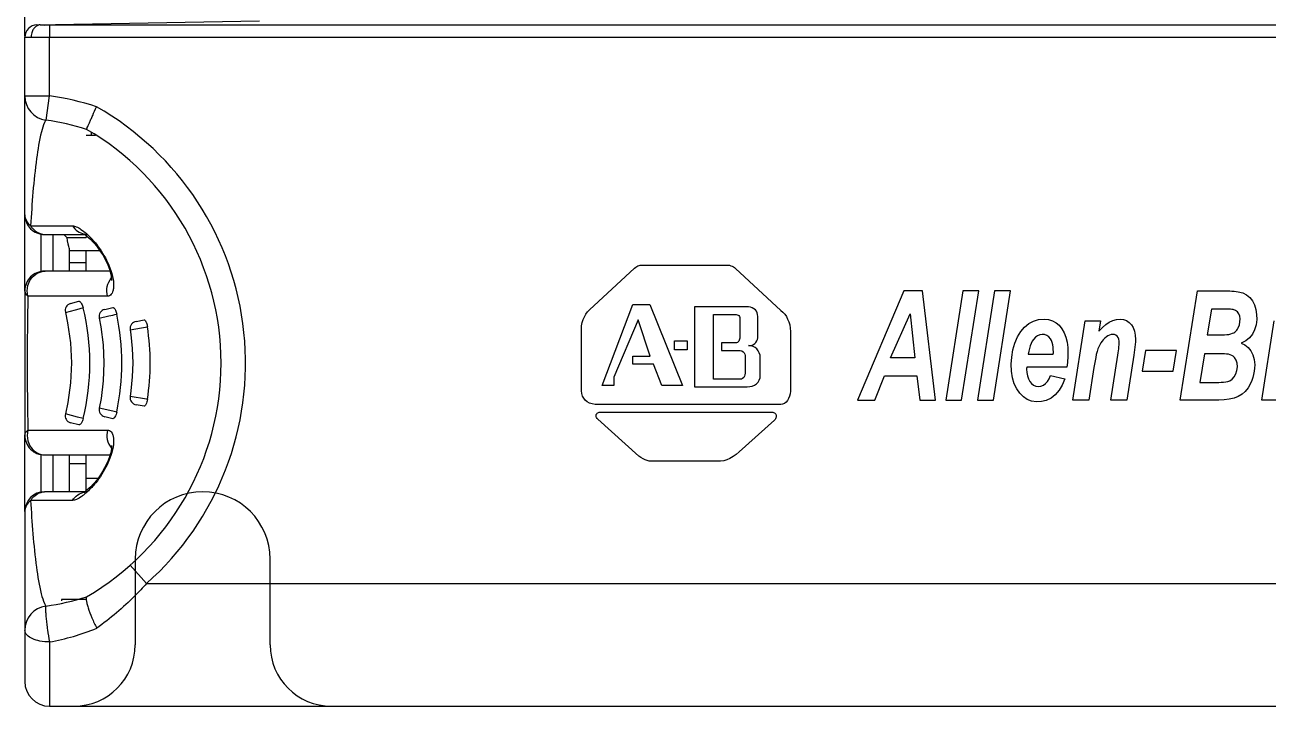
# Model space of a CAD drawing. Header units: inches. Extents: x 0.1 to 89.7, y 0.1 to 57.6.
# Drawn here: x 12.857 to 14.785, y 14.429 to 15.486 of the extents above; entities that cross this region are included whole.
import ezdxf
from ezdxf.enums import TextEntityAlignment as Align

# ---------------------------------------------------------------- set-up
doc = ezdxf.new("R2010")
doc.units = ezdxf.units.IN
doc.header["$MEASUREMENT"] = 0
doc.linetypes.add('DASHED', pattern=[0.75, 0.5, -0.25])
doc.layers.add('DASHED', color=4, linetype='DASHED')
doc.layers.add('PSYMS', color=7, linetype='Continuous')
doc.styles.add('WD', font='romans.shx', dxfattribs={"height": 0.185})

# ---------------------------------------------------------------- blocks, each defined once
blk = doc.blocks.new('HDR1_PF525_FRB')
at = {"color": 7, "linetype": 'Continuous'}
for p, q in [((0.003, 1.0605), (0.003, 1.125)), ((0.0221, 1.0783), (0.375, 1.0848)), ((0.0418, 1.0783), (0.0418, 1.0588)), ((0.0418, 1.0783), (2.8191, 1.0783)), ((0.003, 1.0589), (0.0086, 1.0589)), ((0.003, 0.777), (0.003, 1.0589)), ((0.0418, 0.9658), (0.0418, 1.0588)), ((0.0418, 1.0588), (2.8191, 1.0588)), ((0.003, 0.9658), (0.0418, 0.9658)), ((0.0365, 0.9273), (0.0418, 0.9658)), ((0.1079, 0.908), (0.1079, 0.9033)), ((0.1002, 0.9033), (0.1152, 0.9033)), ((0.1181, 0.9015), (0.1181, 0.9013)), ((0.003, 0.6565), (0.003, 0.777)), ((0.0121, 0.7596), (0.0785, 0.7596)), ((0.0288, 0.687), (0.0288, 0.7464)), ((0.0341, 0.7459), (0.098, 0.7459)), ((0.0481, 0.6876), (0.0481, 0.7459)), ((0.0649, 0.7459), (0.0695, 0.7413)), ((0.0695, 0.7413), (0.1002, 0.7413)), ((0.1002, 0.7443), (0.1002, 0.7413)), ((0.073, 0.7243), (0.073, 0.6876)), ((0.073, 0.7206), (0.1217, 0.7206)), ((0.1002, 0.6876), (0.1002, 0.7206)), ((0.073, 0.7012), (0.1002, 0.7012)), ((0.8981, 0.6265), (0.9697, 0.6926)), ((0.9803, 0.6973), (1.1175, 0.6973)), ((1.1297, 0.6921), (1.2014, 0.625)), ((0.138, 0.6876), (0.0341, 0.6876)), ((0.003, 0.6565), (0.003, 0.4271)), ((1.3964, 0.6563), (1.3231, 0.4832)), ((1.4259, 0.6563), (1.3964, 0.6563)), ((1.447, 0.4832), (1.4259, 0.6563)), ((1.49, 0.6563), (1.4629, 0.4832)), ((1.4882, 0.4832), (1.5152, 0.6563)), ((1.5152, 0.6563), (1.49, 0.6563)), ((1.5402, 0.6563), (1.5131, 0.4832)), ((1.5385, 0.4832), (1.5655, 0.6563)), ((1.5655, 0.6563), (1.5402, 0.6563)), ((1.8349, 0.4832), (1.862, 0.6563)), ((1.862, 0.6563), (1.9063, 0.6563)), ((0.1341, 0.648), (0.0079, 0.648)), ((0.0754, 0.6363), (0.0883, 0.6399)), ((0.9181, 0.506), (0.9671, 0.6345)), ((0.9671, 0.6345), (0.9936, 0.6345)), ((0.9936, 0.6345), (1.0457, 0.506)), ((1.0647, 0.6308), (1.0647, 0.504)), ((1.1501, 0.6308), (1.0647, 0.6308)), ((0.0672, 0.6223), (0.0832, 0.6265)), ((0.0832, 0.6265), (0.0893, 0.628)), ((0.0893, 0.628), (0.0924, 0.6288)), ((0.0924, 0.6288), (0.0953, 0.6296)), ((0.1209, 0.6131), (0.1363, 0.6166)), ((0.1295, 0.6269), (0.1422, 0.63)), ((0.1363, 0.6166), (0.1425, 0.618)), ((0.1425, 0.618), (0.1455, 0.6187)), ((0.1455, 0.6187), (0.1486, 0.6194)), ((1.0948, 0.5162), (1.0948, 0.6187)), ((1.0948, 0.6187), (1.1306, 0.6187)), ((1.1367, 0.6125), (1.1367, 0.5832)), ((1.1648, 0.582), (1.1648, 0.6157)), ((1.3753, 0.5503), (1.4066, 0.6199)), ((1.4066, 0.6199), (1.4141, 0.5503)), ((1.8841, 0.6274), (1.8777, 0.5864)), ((0.17, 0.5948), (0.1879, 0.5978)), ((0.1794, 0.608), (0.1919, 0.6103)), ((0.1879, 0.5978), (0.1942, 0.5988)), ((0.1942, 0.5988), (0.1973, 0.5993)), ((0.8857, 0.4979), (0.8857, 0.6009)), ((0.9755, 0.6102), (0.9367, 0.5193)), ((0.9945, 0.5528), (0.9755, 0.6102)), ((1.2169, 0.5918), (1.2169, 0.4972)), ((1.6645, 0.4832), (1.6841, 0.6086)), ((1.6841, 0.6086), (1.7082, 0.6086)), ((1.7082, 0.6086), (1.7057, 0.5923)), ((1.9641, 0.4832), (1.9838, 0.6086)), ((1.0332, 0.5626), (1.0332, 0.577)), ((1.0332, 0.577), (1.053, 0.577)), ((1.053, 0.577), (1.053, 0.5626)), ((1.1076, 0.5737), (1.1076, 0.562)), ((1.1299, 0.5737), (1.1076, 0.5737)), ((1.8777, 0.5864), (1.898, 0.5864)), ((0.9671, 0.54), (0.9671, 0.5528)), ((0.9671, 0.5528), (0.9945, 0.5528)), ((1.053, 0.5626), (1.0332, 0.5626)), ((1.1076, 0.562), (1.1347, 0.562)), ((1.1448, 0.5537), (1.1448, 0.5256)), ((1.5939, 0.556), (1.6335, 0.556)), ((1.7246, 0.4832), (1.7357, 0.5544)), ((1.761, 0.5542), (1.7499, 0.4832)), ((1.7795, 0.562), (1.7744, 0.5292)), ((1.8287, 0.562), (1.7795, 0.562)), ((1.8236, 0.5292), (1.8287, 0.562)), ((1.873, 0.5563), (1.8659, 0.5111)), ((1.9048, 0.5563), (1.873, 0.5563)), ((0.9998, 0.54), (0.9671, 0.54)), ((1.0131, 0.506), (0.9998, 0.54)), ((1.1689, 0.5223), (1.1689, 0.5499)), ((1.4141, 0.5503), (1.3753, 0.5503)), ((1.6549, 0.5354), (1.5913, 0.5354)), ((1.6979, 0.5347), (1.6899, 0.4832)), ((0.9367, 0.5193), (0.9367, 0.506)), ((1.1369, 0.5162), (1.0948, 0.5162)), ((1.3505, 0.4832), (1.3661, 0.5215)), ((1.3661, 0.5215), (1.4174, 0.5215)), ((1.4174, 0.5215), (1.4217, 0.4832)), ((1.6293, 0.5219), (1.652, 0.5169)), ((1.7744, 0.5292), (1.8236, 0.5292)), ((0.9367, 0.506), (0.9181, 0.506)), ((1.0457, 0.506), (1.0131, 0.506)), ((1.0647, 0.504), (1.148, 0.504)), ((1.8659, 0.5111), (1.8916, 0.5111)), ((0.196, 0.4844), (0.17, 0.4888)), ((0.1919, 0.4732), (0.1794, 0.4755)), ((0.1973, 0.4842), (0.196, 0.4844)), ((1.2014, 0.4762), (0.9074, 0.4762)), ((1.3231, 0.4832), (1.3505, 0.4832)), ((1.4217, 0.4832), (1.447, 0.4832)), ((1.4629, 0.4832), (1.4882, 0.4832)), ((1.5131, 0.4832), (1.5385, 0.4832)), ((1.6899, 0.4832), (1.6645, 0.4832)), ((1.7499, 0.4832), (1.7246, 0.4832)), ((1.896, 0.4832), (1.8349, 0.4832)), ((1.9895, 0.4832), (1.9641, 0.4832)), ((0.0674, 0.4612), (0.0672, 0.4612)), ((0.0863, 0.4562), (0.0674, 0.4612)), ((0.0953, 0.4539), (0.0863, 0.4562)), ((0.121, 0.4704), (0.1209, 0.4704)), ((0.1422, 0.4655), (0.121, 0.4704)), ((0.1422, 0.4535), (0.1295, 0.4566)), ((0.1486, 0.4641), (0.1422, 0.4655)), ((0.9149, 0.4641), (1.1886, 0.4641)), ((0.0079, 0.4355), (0.1341, 0.4356)), ((0.0883, 0.4436), (0.0754, 0.4472)), ((0.9765, 0.3943), (0.9113, 0.4528)), ((1.1914, 0.4512), (1.1357, 0.4012)), ((0.003, 0.3065), (0.003, 0.4271)), ((0.0288, 0.3371), (0.0288, 0.3965)), ((0.0341, 0.396), (0.138, 0.396)), ((0.0481, 0.3376), (0.0481, 0.396)), ((0.073, 0.396), (0.073, 0.3376)), ((0.1002, 0.3392), (0.1002, 0.396)), ((0.073, 0.3824), (0.1002, 0.3824)), ((1.1059, 0.3862), (0.9964, 0.3862)), ((0.1002, 0.359), (0.1189, 0.359)), ((0.098, 0.3376), (0.0341, 0.3376)), ((0.098, 0.3376), (0.0974, 0.3372)), ((0.0785, 0.3239), (0.0121, 0.3239)), ((0.003, 0.3065), (0.003, 0.0363)), ((0.1957, 0.1918), (0.1698, 0.2209)), ((0.1957, 0.1918), (0.1698, 0.2209)), ((0.1957, 0.1918), (3.1929, 0.1918)), ((0.0613, 0.1667), (0.0613, 0.1646)), ((0.1002, 0.1667), (0.0613, 0.1667)), ((0.0419, 0.0993), (0.0418, -0.0026)), ((0.0418, -0.0026), (3.3467, -0.0026))]:
    blk.add_line(p, q, dxfattribs=at)
for points in [[(0.0962, 0.747), (0.0962, 0.747), (0.0967, 0.7467), (0.0979, 0.7459), (0.0998, 0.7446), (0.102, 0.7428), (0.1046, 0.7406), (0.1074, 0.7379)], [(0.1074, 0.7379), (0.1103, 0.7349), (0.1134, 0.7314), (0.1165, 0.7276), (0.1198, 0.7233), (0.1231, 0.7185), (0.1264, 0.7133), (0.1297, 0.7074), (0.1328, 0.7013), (0.1354, 0.6952), (0.1375, 0.6894), (0.139, 0.6841), (0.1399, 0.6797), (0.1403, 0.6762), (0.1405, 0.6739), (0.1404, 0.673)], [(0.9697, 0.6926), (0.9714, 0.694), (0.9731, 0.6951), (0.9749, 0.696), (0.9767, 0.6967), (0.9785, 0.6971), (0.9803, 0.6973)], [(1.1175, 0.6973), (1.1199, 0.6969), (1.1222, 0.6963), (1.1244, 0.6955), (1.1263, 0.6946), (1.1281, 0.6934), (1.1297, 0.6921)], [(1.9063, 0.6563), (1.9099, 0.6563), (1.9134, 0.6562), (1.9168, 0.6561), (1.9201, 0.6559), (1.9233, 0.6556), (1.9264, 0.6551)], [(1.9264, 0.6551), (1.9338, 0.653), (1.94, 0.6499), (1.9451, 0.6458), (1.9492, 0.6407), (1.9524, 0.6343), (1.9547, 0.627), (1.9559, 0.619), (1.956, 0.6107), (1.9549, 0.6025), (1.9527, 0.5946), (1.9492, 0.5879), (1.9446, 0.582), (1.9387, 0.5772), (1.9316, 0.5733)], [(1.1648, 0.6157), (1.1646, 0.6187), (1.1639, 0.6215), (1.1627, 0.624), (1.1611, 0.6262), (1.1589, 0.628), (1.1563, 0.6294), (1.1534, 0.6303), (1.1501, 0.6308)], [(0.0672, 0.6223), (0.0708, 0.6054), (0.0753, 0.5741), (0.0768, 0.5423), (0.0754, 0.5105), (0.0711, 0.4792), (0.0672, 0.4612)], [(0.1209, 0.6131), (0.1235, 0.5992), (0.1271, 0.5709), (0.1283, 0.5423), (0.1272, 0.5137), (0.1237, 0.4854), (0.1209, 0.4704)], [(0.8857, 0.6009), (0.8868, 0.606), (0.8883, 0.6108), (0.8902, 0.6153), (0.8925, 0.6194), (0.8952, 0.6231), (0.8981, 0.6265)], [(1.1306, 0.6187), (1.1323, 0.6185), (1.1337, 0.618), (1.135, 0.6171), (1.1359, 0.6158), (1.1365, 0.6143), (1.1367, 0.6125)], [(1.2014, 0.625), (1.2049, 0.6225), (1.2079, 0.6194), (1.2103, 0.6157), (1.2123, 0.6116), (1.2142, 0.6072), (1.2156, 0.6024), (1.2165, 0.5972), (1.2169, 0.5918)], [(1.5727, 0.5734), (1.577, 0.5833), (1.5821, 0.5918), (1.588, 0.5989), (1.5947, 0.6044), (1.6021, 0.6084), (1.6103, 0.6108), (1.6191, 0.6115)], [(1.6191, 0.6115), (1.6261, 0.6109), (1.6324, 0.609), (1.638, 0.6059), (1.6429, 0.6017), (1.6472, 0.5963), (1.6507, 0.59), (1.6534, 0.5829), (1.6553, 0.575), (1.6564, 0.5665), (1.6567, 0.5575)], [(1.7057, 0.5923), (1.7113, 0.5983), (1.7168, 0.6032), (1.7222, 0.6069), (1.7277, 0.6095), (1.7336, 0.6111), (1.7394, 0.6115), (1.7448, 0.6109), (1.7497, 0.6092), (1.7538, 0.6063), (1.7573, 0.6026), (1.7601, 0.598), (1.7622, 0.5925), (1.7634, 0.5863), (1.7639, 0.5792)], [(1.9188, 0.6267), (1.9167, 0.6269), (1.9145, 0.6271), (1.9122, 0.6273), (1.9098, 0.6273), (1.9074, 0.6274), (1.8841, 0.6274)], [(1.9267, 0.5975), (1.9285, 0.6024), (1.9295, 0.6071), (1.9297, 0.6118), (1.929, 0.6162), (1.9275, 0.6199), (1.9253, 0.6229), (1.9224, 0.6252), (1.9188, 0.6267)], [(0.17, 0.5948), (0.1711, 0.5869), (0.1733, 0.5647), (0.174, 0.5423), (0.1733, 0.52), (0.1712, 0.4978), (0.17, 0.4888)], [(1.9177, 0.589), (1.9196, 0.59), (1.9214, 0.5911), (1.923, 0.5924), (1.9244, 0.5939), (1.9256, 0.5956), (1.9267, 0.5975)], [(1.1367, 0.5832), (1.1366, 0.5814), (1.1362, 0.5797), (1.1356, 0.578), (1.1348, 0.5766), (1.1338, 0.5754), (1.1327, 0.5745), (1.1314, 0.5739), (1.1299, 0.5737)], [(1.1504, 0.5695), (1.1533, 0.5697), (1.1559, 0.5703), (1.1582, 0.5713), (1.1603, 0.5728), (1.1621, 0.5747), (1.1635, 0.5769), (1.1644, 0.5793), (1.1648, 0.582)], [(1.652, 0.5169), (1.6478, 0.507), (1.6427, 0.4986), (1.6367, 0.4916), (1.6299, 0.4862), (1.6224, 0.4826), (1.6146, 0.4806), (1.6067, 0.4803), (1.599, 0.4816), (1.5923, 0.4842), (1.5861, 0.4883), (1.5804, 0.494), (1.5756, 0.501), (1.5717, 0.5091), (1.5689, 0.5183), (1.5673, 0.5288), (1.5668, 0.5399), (1.5675, 0.5513), (1.5694, 0.5626), (1.5727, 0.5734)], [(1.6023, 0.5794), (1.6002, 0.5763), (1.5984, 0.5728), (1.5969, 0.569), (1.5956, 0.5649), (1.5946, 0.5606), (1.5939, 0.556)], [(1.6289, 0.5804), (1.6262, 0.5836), (1.6231, 0.5858), (1.6196, 0.587), (1.6159, 0.5873), (1.6123, 0.5867), (1.6087, 0.5852), (1.6054, 0.5828), (1.6023, 0.5794)], [(1.6336, 0.5595), (1.6335, 0.5635), (1.6332, 0.5673), (1.6326, 0.5709), (1.6317, 0.5744), (1.6305, 0.5775), (1.6289, 0.5804)], [(1.715, 0.5811), (1.7128, 0.5789), (1.7108, 0.5765), (1.7089, 0.5738), (1.7072, 0.5709), (1.7056, 0.5678), (1.7043, 0.5646)], [(1.7382, 0.5734), (1.738, 0.5767), (1.7373, 0.5796), (1.7362, 0.5823), (1.7346, 0.5844), (1.7326, 0.586), (1.7303, 0.587), (1.7279, 0.5873), (1.7253, 0.5871), (1.7228, 0.5863), (1.7202, 0.5851), (1.7176, 0.5833), (1.715, 0.5811)], [(1.7357, 0.5544), (1.7363, 0.5579), (1.7368, 0.5612), (1.7372, 0.5645), (1.7376, 0.5676), (1.738, 0.5706), (1.7382, 0.5734)], [(1.7639, 0.5792), (1.7637, 0.5753), (1.7634, 0.5713), (1.7629, 0.5672), (1.7623, 0.5629), (1.7617, 0.5586), (1.761, 0.5542)], [(1.898, 0.5864), (1.9016, 0.5864), (1.9052, 0.5866), (1.9085, 0.5869), (1.9117, 0.5873), (1.9148, 0.588), (1.9177, 0.589)], [(1.9316, 0.5733), (1.9374, 0.5705), (1.9424, 0.5664), (1.9466, 0.5611), (1.9499, 0.5547), (1.9519, 0.5474), (1.9528, 0.539)], [(1.1347, 0.562), (1.1373, 0.5618), (1.1397, 0.5611), (1.1417, 0.5598), (1.1434, 0.558), (1.1444, 0.556), (1.1448, 0.5537)], [(1.1689, 0.5499), (1.1685, 0.5541), (1.1674, 0.5579), (1.1658, 0.5614), (1.1637, 0.5643), (1.161, 0.5665), (1.1579, 0.5681), (1.1544, 0.5691), (1.1504, 0.5695)], [(1.6335, 0.556), (1.6335, 0.5566), (1.6336, 0.5578)], [(1.6336, 0.5578), (1.6336, 0.5583), (1.6336, 0.5589), (1.6336, 0.5595)], [(1.6567, 0.5575), (1.6566, 0.5536), (1.6565, 0.5498), (1.6562, 0.5461), (1.6559, 0.5425), (1.6555, 0.5389), (1.6549, 0.5354)], [(1.7043, 0.5646), (1.7029, 0.5601), (1.7017, 0.5554), (1.7007, 0.5505), (1.6997, 0.5455), (1.6988, 0.5402), (1.6979, 0.5347)], [(1.9207, 0.5507), (1.9188, 0.5525), (1.9166, 0.5539), (1.914, 0.555), (1.9111, 0.5557), (1.9081, 0.5562), (1.9048, 0.5563)], [(1.5913, 0.5354), (1.5913, 0.5349), (1.5913, 0.5343), (1.5912, 0.5338), (1.5912, 0.5333), (1.5912, 0.5328), (1.5912, 0.5323)], [(1.5912, 0.5323), (1.5915, 0.5267), (1.5924, 0.5215), (1.594, 0.5168), (1.5962, 0.5126), (1.599, 0.5092), (1.6022, 0.5065), (1.6057, 0.505), (1.6096, 0.5045)], [(1.9133, 0.5138), (1.9172, 0.5165), (1.9204, 0.5201), (1.923, 0.5247), (1.9247, 0.53), (1.9254, 0.5358), (1.925, 0.5415), (1.9234, 0.5464), (1.9207, 0.5507)], [(1.9528, 0.539), (1.9526, 0.5338), (1.952, 0.5287), (1.9511, 0.5238), (1.9498, 0.519), (1.9482, 0.5142), (1.9461, 0.5095)], [(1.1448, 0.5256), (1.1446, 0.523), (1.1439, 0.5208), (1.1427, 0.5189), (1.141, 0.5174), (1.1391, 0.5165), (1.1369, 0.5162)], [(1.148, 0.504), (1.1524, 0.5044), (1.1563, 0.5054), (1.16, 0.5068), (1.1631, 0.5089), (1.1656, 0.5115), (1.1674, 0.5146), (1.1685, 0.5182), (1.1689, 0.5223)], [(1.6096, 0.5045), (1.6139, 0.505), (1.6178, 0.5066), (1.6213, 0.5092), (1.6244, 0.5128), (1.627, 0.517), (1.6293, 0.5219)], [(1.8916, 0.5111), (1.8958, 0.5111), (1.8997, 0.5113), (1.9034, 0.5115), (1.9069, 0.512), (1.9102, 0.5128), (1.9133, 0.5138)], [(0.9074, 0.4762), (0.9026, 0.477), (0.8984, 0.4783), (0.8947, 0.4804), (0.8915, 0.483), (0.889, 0.486), (0.8872, 0.4895), (0.8861, 0.4934), (0.8857, 0.4979)], [(1.2169, 0.4972), (1.2163, 0.493), (1.2153, 0.4892), (1.2139, 0.4857), (1.2121, 0.4825), (1.2098, 0.4799), (1.2072, 0.4779), (1.2044, 0.4767), (1.2014, 0.4762)], [(1.9461, 0.5095), (1.9423, 0.5027), (1.9378, 0.4969), (1.9327, 0.4924), (1.9268, 0.4888), (1.9201, 0.4862), (1.9126, 0.4845), (1.9046, 0.4835), (1.896, 0.4832)], [(0.9113, 0.4528), (0.9103, 0.454), (0.9094, 0.4552), (0.9089, 0.4565), (0.9086, 0.4579), (0.9087, 0.4591), (0.909, 0.4604)], [(0.909, 0.4604), (0.9096, 0.4614), (0.9104, 0.4622), (0.9113, 0.463), (0.9124, 0.4636), (0.9136, 0.464), (0.9149, 0.4641)], [(1.1886, 0.4641), (1.19, 0.4636), (1.1913, 0.4629), (1.1925, 0.462), (1.1934, 0.4609), (1.1939, 0.4598), (1.1941, 0.4585)], [(1.1941, 0.4585), (1.1942, 0.4573), (1.194, 0.456), (1.1936, 0.4547), (1.193, 0.4535), (1.1923, 0.4523), (1.1914, 0.4512)], [(0.1404, 0.4108), (0.1404, 0.4111), (0.1404, 0.4107), (0.1404, 0.4092), (0.1403, 0.4065), (0.1397, 0.4027), (0.1386, 0.3981), (0.1371, 0.393), (0.135, 0.3874), (0.1325, 0.3815), (0.1294, 0.3755), (0.1261, 0.3698), (0.1228, 0.3646), (0.1196, 0.3599), (0.1164, 0.3557), (0.1132, 0.3519), (0.1102, 0.3486), (0.1073, 0.3456), (0.1046, 0.3429), (0.102, 0.3407), (0.0998, 0.3389), (0.098, 0.3376)], [(0.9964, 0.3862), (0.993, 0.3864), (0.9897, 0.387), (0.9863, 0.3882), (0.983, 0.3899), (0.9798, 0.3919), (0.9765, 0.3943)], [(1.1357, 0.4012), (1.1308, 0.397), (1.1259, 0.3934), (1.1208, 0.3905), (1.1158, 0.3882), (1.1109, 0.3868), (1.1059, 0.3862)]]:
    blk.add_lwpolyline(points, dxfattribs=at)
for centre, radius, start, end in [((0.0224, 1.0589), 0.0194, 91.003, 180.0001), ((0.0351, 1.4804), 0.4021, 268.8761, 269.1639), ((0.0387, 1.732), 0.6538, 269.163, 269.5694), ((0.0416, 2.0746), 0.9963, 269.553, 270.0144), ((0.0049, 2.0551), 0.9961, 270.2156, 270.4576), ((0.0385, 1.0588), 0.0257, 168.5003, 179.6995), ((0.0418, 0.9658), 0.0389, 180.0001, 262.0382), ((-0.0176, 0.5406), 0.4293, 71.7864, 82.0403), ((-0.1151, 0.5418), 0.468, 311.61, 60.3253), ((-0.0176, 0.5406), 0.3904, 72.3619, 82.0434), ((-0.1151, 0.5418), 0.4291, 300.2223, 59.803), ((0.0341, 0.777), 0.0311, 180, 270.0012), ((0.0383, 0.7759), 0.0308, 211.9015, 221.0329), ((0.0359, 0.7721), 0.0262, 266.0021, 269.9961), ((0.1028, 0.7738), 0.0279, 257.7275, 260.0743), ((0.1028, 0.7734), 0.0275, 260.056, 269.9625), ((0.0063, 0.6435), 0.1402, 39.3279, 43.2076), ((0.0341, 0.6565), 0.0311, 89.9997, 180.0005), ((4.7777, 0.5421), 4.771, 178.7289, 181.2801), ((0.0785, 0.6251), 0.0117, 105.5359, 193.6838), ((-0.2578, 0.5418), 0.3639, 346.0285, 13.9715), ((0.1323, 0.6156), 0.0117, 103.7659, 191.926), ((-0.2117, 0.5418), 0.3685, 347.8351, 12.1649), ((0.1815, 0.5965), 0.0117, 100.5406, 188.7115), ((-0.1734, 0.5418), 0.3751, 351.1682, 8.8318), ((0.1815, 0.487), 0.0117, 171.2885, 259.4594), ((0.0785, 0.4585), 0.0117, 166.3163, 254.4641), ((0.1323, 0.468), 0.0117, 168.0741, 256.2341), ((0.0341, 0.4271), 0.0311, 179.9995, 269.9997), ((0.0341, 0.3065), 0.0311, 90.0012, 180), ((0.0359, 0.3114), 0.0262, 90.0066, 93.9993), ((0.1028, 0.3101), 0.0275, 90.0375, 99.9446), ((0.0383, 0.3076), 0.0308, 138.9671, 148.0995), ((0.0479, 0.3941), 0.0781, 305.0326, 308.3446), ((-0.0182, 0.5453), 0.3928, 277.9923, 287.6599), ((0.0418, 0.1178), 0.0389, 98.0071, 179.9999), ((-0.0211, 0.4553), 0.3615, 280.0325, 292.4376), ((0.0418, 0.0363), 0.0389, 180, 270)]:
    blk.add_arc(centre, radius, start, end, dxfattribs=at)
blk.add_ellipse((0.0755, 0.7789), major_axis=(-0.0003, 0.0583), ratio=0.139911, start_param=-4.012015, end_param=-3.497552, dxfattribs=at)
for points, knots in [([(0.0171, 1.0726), (0.0166, 1.072), (0.0149, 1.0694), (0.0138, 1.0663), (0.0134, 1.0639)], [0, 0, 0, 0, 0.23939, 1, 1, 1, 1]), ([(0.0273, 1.0784), (0.0263, 1.0784), (0.0223, 1.0778), (0.0189, 1.075), (0.0171, 1.0726)], [0, 0, 0, 0, 0.23663, 1, 1, 1, 1]), ([(0.0128, 1.059), (0.0149, 1.0589), (0.0245, 1.0588), (0.0342, 1.0588), (0.0418, 1.0588)], [0, 0, 0, 0, 0.208562, 1, 1, 1, 1]), ([(0.1007, 0.9127), (0.1007, 0.9127), (0.1008, 0.913), (0.101, 0.9135), (0.1015, 0.9143), (0.1023, 0.9161), (0.1036, 0.9191), (0.1055, 0.9235), (0.1079, 0.9288), (0.1116, 0.9372), (0.1146, 0.9438), (0.1166, 0.9484)], [0, 0, 0, 0, 0.005237, 0.019752, 0.043631, 0.076738, 0.169527, 0.294118, 0.445637, 0.618361, 1, 1, 1, 1]), ([(0.0365, 0.9273), (0.0356, 0.9261), (0.0325, 0.9202), (0.0264, 0.9), (0.0178, 0.8453), (0.0142, 0.7953), (0.0121, 0.7596)], [0, 0, 0, 0, 0.025216, 0.117682, 0.369092, 1, 1, 1, 1]), ([(0.003, 0.777), (0.003, 0.7738), (0.0048, 0.767), (0.0094, 0.7619), (0.0121, 0.7596)], [0, 0, 0, 0, 0.469906, 1, 1, 1, 1]), ([(0.0151, 0.7556), (0.0175, 0.7529), (0.0233, 0.7482), (0.0305, 0.7462), (0.0341, 0.7459)], [0, 0, 0, 0, 0.505995, 1, 1, 1, 1]), ([(0.0785, 0.7596), (0.0806, 0.7596), (0.0854, 0.758), (0.0959, 0.7518), (0.1034, 0.7449), (0.1085, 0.7395)], [0, 0, 0, 0, 0.168682, 0.397469, 1, 1, 1, 1]), ([(0.0785, 0.7596), (0.0806, 0.7563), (0.086, 0.7505), (0.0932, 0.7473), (0.0969, 0.7465)], [0, 0, 0, 0, 0.505488, 1, 1, 1, 1]), ([(0.1147, 0.7324), (0.117, 0.7295), (0.1263, 0.7174), (0.1337, 0.7038), (0.1378, 0.6929)], [0, 0, 0, 0, 0.237908, 1, 1, 1, 1]), ([(0.1378, 0.6929), (0.14, 0.687), (0.1432, 0.6762), (0.1441, 0.663), (0.1424, 0.655), (0.1404, 0.651), (0.1376, 0.6485), (0.1352, 0.648), (0.1341, 0.648)], [0, 0, 0, 0, 0.375624, 0.669908, 0.778715, 0.864358, 0.934199, 1, 1, 1, 1]), ([(0.0125, 0.6752), (0.0151, 0.6789), (0.0218, 0.6852), (0.0307, 0.6876), (0.0351, 0.6876)], [0, 0, 0, 0, 0.508911, 1, 1, 1, 1]), ([(0.1341, 0.648), (0.1328, 0.6529), (0.1325, 0.6634), (0.137, 0.6729), (0.1402, 0.6768)], [0, 0, 0, 0, 0.502975, 1, 1, 1, 1]), ([(0.0079, 0.648), (0.0071, 0.6486), (0.0047, 0.6508), (0.003, 0.6541), (0.003, 0.6565)], [0, 0, 0, 0, 0.293958, 1, 1, 1, 1]), ([(0.0883, 0.6399), (0.0887, 0.64), (0.0894, 0.6399), (0.0899, 0.6395), (0.0901, 0.6394)], [0, 0, 0, 0, 0.705356, 1, 1, 1, 1]), ([(0.0901, 0.6394), (0.0914, 0.6386), (0.0935, 0.6352), (0.0948, 0.6317), (0.0953, 0.6296)], [0, 0, 0, 0, 0.419184, 1, 1, 1, 1]), ([(0.1422, 0.63), (0.1426, 0.6301), (0.1432, 0.6299), (0.1437, 0.6296), (0.1438, 0.6295)], [0, 0, 0, 0, 0.698109, 1, 1, 1, 1]), ([(0.1438, 0.6295), (0.1451, 0.6285), (0.147, 0.6251), (0.1481, 0.6216), (0.1486, 0.6194)], [0, 0, 0, 0, 0.415959, 1, 1, 1, 1]), ([(0.1919, 0.6103), (0.1922, 0.6104), (0.1937, 0.61), (0.1944, 0.6084), (0.195, 0.6073)], [0, 0, 0, 0, 0.16098, 1, 1, 1, 1]), ([(0.195, 0.6073), (0.1952, 0.6068), (0.1963, 0.6042), (0.197, 0.6015), (0.1973, 0.5993)], [0, 0, 0, 0, 0.219262, 1, 1, 1, 1]), ([(0.1973, 0.4842), (0.1969, 0.4814), (0.1958, 0.4777), (0.1939, 0.4741), (0.1924, 0.4731), (0.1919, 0.4732)], [0, 0, 0, 0, 0.656211, 0.874822, 1, 1, 1, 1]), ([(0.0953, 0.4539), (0.0947, 0.4512), (0.0935, 0.4475), (0.0897, 0.4432), (0.0883, 0.4436)], [0, 0, 0, 0, 0.648226, 1, 1, 1, 1]), ([(0.1486, 0.4641), (0.148, 0.4614), (0.1469, 0.4578), (0.1436, 0.4532), (0.1422, 0.4535)], [0, 0, 0, 0, 0.656625, 1, 1, 1, 1]), ([(0.003, 0.4271), (0.003, 0.4278), (0.0035, 0.4311), (0.0059, 0.4339), (0.0079, 0.4355)], [0, 0, 0, 0, 0.220606, 1, 1, 1, 1]), ([(0.1341, 0.4356), (0.1328, 0.4306), (0.1325, 0.4201), (0.137, 0.4106), (0.1402, 0.4067)], [0, 0, 0, 0, 0.502977, 1, 1, 1, 1]), ([(0.1341, 0.4356), (0.1352, 0.4356), (0.1376, 0.4351), (0.1404, 0.4325), (0.1424, 0.4285), (0.1441, 0.4205), (0.1432, 0.4074), (0.1401, 0.3966), (0.1379, 0.3908)], [0, 0, 0, 0, 0.065887, 0.135785, 0.221428, 0.330182, 0.624314, 1, 1, 1, 1]), ([(0.0125, 0.4083), (0.0151, 0.4046), (0.0218, 0.3983), (0.0307, 0.396), (0.0351, 0.396)], [0, 0, 0, 0, 0.508908, 1, 1, 1, 1]), ([(0.1379, 0.3908), (0.1365, 0.3872), (0.1306, 0.3734), (0.1224, 0.3606), (0.1153, 0.3519)], [0, 0, 0, 0, 0.256483, 1, 1, 1, 1]), ([(0.0151, 0.3279), (0.0175, 0.3307), (0.0233, 0.3353), (0.0305, 0.3373), (0.0341, 0.3376)], [0, 0, 0, 0, 0.505993, 1, 1, 1, 1]), ([(0.0785, 0.3239), (0.0807, 0.3274), (0.0864, 0.3334), (0.0941, 0.3365), (0.098, 0.3372)], [0, 0, 0, 0, 0.505644, 1, 1, 1, 1]), ([(0.1153, 0.3519), (0.1138, 0.35), (0.108, 0.3432), (0.1015, 0.3369), (0.0964, 0.3329)], [0, 0, 0, 0, 0.273158, 1, 1, 1, 1]), ([(0.0121, 0.3239), (0.0094, 0.3217), (0.0048, 0.3165), (0.003, 0.3097), (0.003, 0.3065)], [0, 0, 0, 0, 0.530124, 1, 1, 1, 1]), ([(0.0121, 0.3239), (0.0141, 0.2885), (0.0178, 0.2387), (0.0262, 0.1841), (0.0323, 0.1637), (0.0356, 0.1576), (0.0364, 0.1563)], [0, 0, 0, 0, 0.626011, 0.878606, 0.973115, 1, 1, 1, 1]), ([(0.0928, 0.3302), (0.0903, 0.3284), (0.0859, 0.3257), (0.0807, 0.3239), (0.0785, 0.3239)], [0, 0, 0, 0, 0.578369, 1, 1, 1, 1]), ([(0.1957, 0.1918), (0.1897, 0.1852), (0.1654, 0.1596), (0.1384, 0.1365), (0.1169, 0.1211)], [0, 0, 0, 0, 0.252459, 1, 1, 1, 1]), ([(0.1009, 0.171), (0.1003, 0.1706), (0.0999, 0.1685), (0.1003, 0.1651), (0.1014, 0.1598), (0.1042, 0.1504), (0.1092, 0.1372), (0.1141, 0.1265), (0.1169, 0.1211)], [0, 0, 0, 0, 0.03548, 0.103549, 0.205472, 0.336757, 0.658143, 1, 1, 1, 1]), ([(0.0364, 0.1563), (0.0363, 0.1563), (0.036, 0.1557), (0.0357, 0.154), (0.0357, 0.1503), (0.036, 0.1444), (0.0366, 0.1368), (0.0376, 0.1279), (0.0392, 0.1152), (0.0407, 0.1056), (0.0418, 0.0993)], [0, 0, 0, 0, 0.008747, 0.026849, 0.093686, 0.198611, 0.335097, 0.494131, 0.66543, 1, 1, 1, 1]), ([(0.0419, 0.0993), (0.0369, 0.0993), (0.0273, 0.1003), (0.0132, 0.1041), (0.003, 0.112), (0.003, 0.1178)], [0, 0, 0, 0, 0.328288, 0.619054, 1, 1, 1, 1])]:
    blk.add_open_spline(points, degree=3, knots=knots, dxfattribs=at)
for points in [[(0.0079, 0.665), (0.0088, 0.6686), (0.0104, 0.6721), (0.0125, 0.6752)], [(0.0079, 0.648), (0.0065, 0.6535), (0.0065, 0.6595), (0.0079, 0.665)], [(0.0079, 0.4355), (0.0065, 0.4301), (0.0065, 0.424), (0.0079, 0.4185)], [(0.0079, 0.4185), (0.0088, 0.4149), (0.0104, 0.4114), (0.0125, 0.4083)]]:
    blk.add_open_spline(points, degree=3, dxfattribs=at)
at = {"layer": 'DASHED'}
for p, q in [((0.1779, 0.2307), (0.1779, 0.0946)), ((0.3918, 0.0946), (0.3918, 0.2307))]:
    blk.add_line(p, q, dxfattribs=at)
for centre, radius, start, end in [((0.2849, 0.2307), 0.1069, 0, 180), ((0.0807, 0.0946), 0.0972, 270, 360), ((0.489, 0.0946), 0.0972, 180, 270)]:
    blk.add_arc(centre, radius, start, end, dxfattribs=at)
at = {"style": 'WD', "width": 0.7}
for tag, p in [('INST', (1.75, 7.8571)), ('LOC', (1.75, 7.6875)), ('DESC1', (1.75, 7.5312)), ('DESC2', (1.75, 7.375)), ('DESC3', (1.75, 7.2271)), ('XREF', (1.75, 6.6562))]:
    blk.add_attdef(tag, text='', height=0.125, dxfattribs=at).set_placement(p, align=Align.CENTER)
at = {"style": 'WD'}
blk.add_attdef('TAG1', text='', height=0.125, dxfattribs=at).set_placement((1.75, 7.0625), align=Align.CENTER)
at = {"style": 'WD', "flags": 9}
blk.add_attdef('FAMILY', (1.9547, 7.0273), '', height=0.01, dxfattribs=at)
for tag, p in [('CAT', (1.9797, 6.9832)), ('MFG', (1.9778, 6.9637)), ('ASSYCODE', (1.98, 6.9464))]:
    blk.add_attdef(tag, text='', height=0.01, dxfattribs=at).set_placement(p, align=Align.CENTER)

msp = doc.modelspace()

# ---------------------------------------------------------------- block references
at = {"layer": 'PSYMS', "xscale": 0.9777189745131009, "yscale": 0.9777189745131009, "zscale": 0.9777189745131009}
msp.add_blockref('HDR1_PF525_FRB', (12.85451, 14.43163), dxfattribs=at)

doc.saveas('drawing.dxf')
